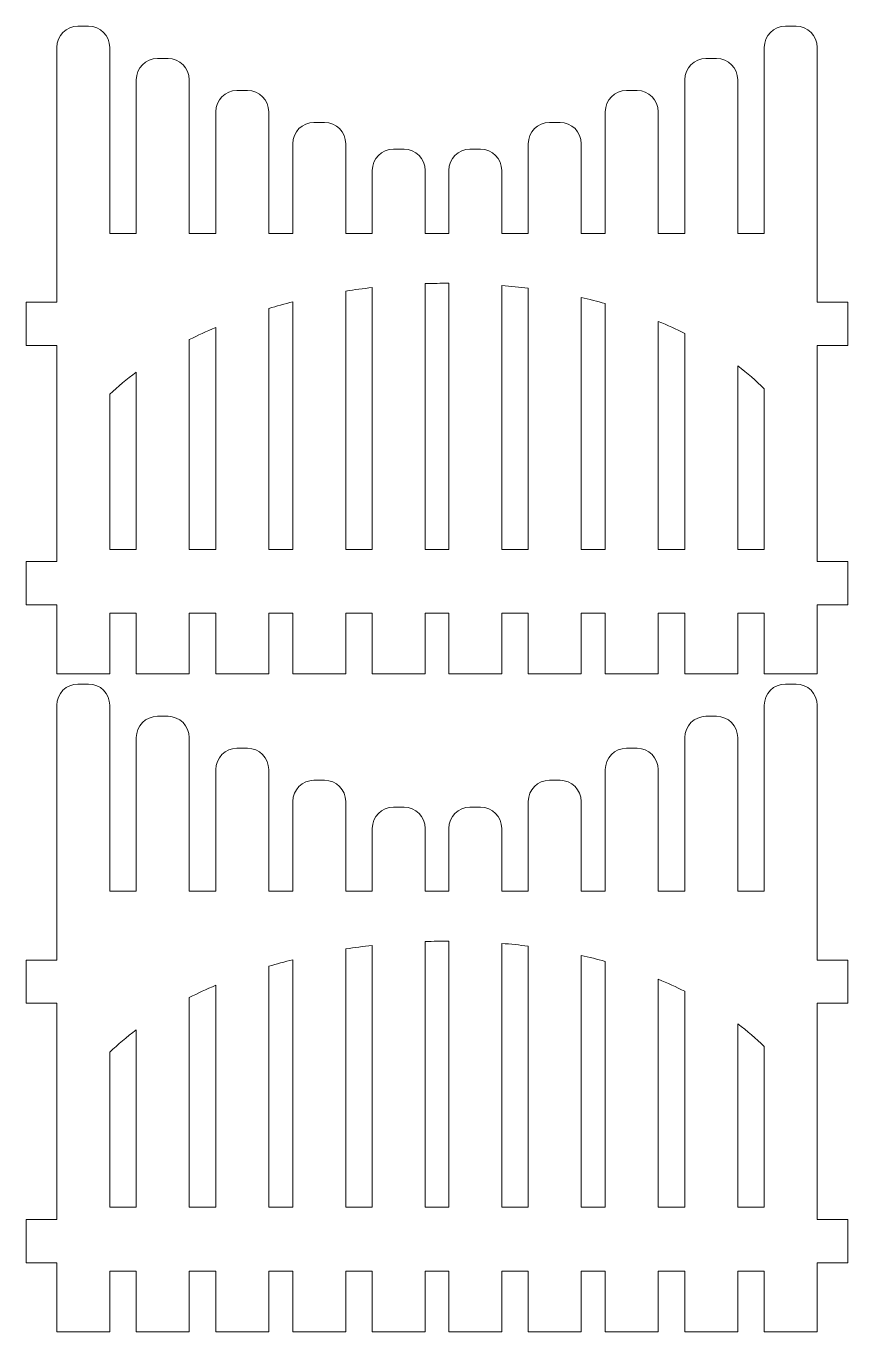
# Model space of a CAD drawing. Header units: millimetres. Extents: x -2221 to -1111, y -254 to 266.
# Drawn here: x -1274.9 to -1194.5, y 138.1 to 265.8 of the extents above; entities that cross this region are included whole.
import ezdxf

# ---------------------------------------------------------------- set-up
doc = ezdxf.new("R2010")
doc.units = ezdxf.units.MM
doc.header["$MEASUREMENT"] = 0
doc.layers.add('layer 1', color=7, linetype='Continuous')

msp = doc.modelspace()

# ---------------------------------------------------------------- linework, layer by layer
at = {"layer": 'layer 1', "color": 250, "lineweight": 9}
for points, knots in [([(-1271.9395, 263.7031), (-1271.9395, 264.8504), (-1271.0062, 265.7891), (-1269.8654, 265.7891), (-1269.8654, 265.7891), (-1269.8654, 265.7891), (-1268.8283, 265.7891), (-1268.8283, 265.7891), (-1268.8283, 265.7891), (-1267.6875, 265.7891), (-1266.754, 264.8504), (-1266.754, 263.7031), (-1266.754, 263.7031), (-1266.754, 263.7031), (-1266.754, 245.5197), (-1266.754, 245.5197), (-1266.754, 245.5197), (-1266.754, 245.5197), (-1264.1613, 245.5197), (-1264.1613, 245.5197), (-1264.1613, 245.5197), (-1264.1613, 245.5197), (-1264.1613, 260.5416), (-1264.1613, 260.5416), (-1264.1613, 260.5416), (-1264.1613, 261.6889), (-1263.228, 262.6276), (-1262.0873, 262.6276), (-1262.0873, 262.6276), (-1262.0873, 262.6276), (-1261.0501, 262.6276), (-1261.0501, 262.6276), (-1261.0501, 262.6276), (-1259.9094, 262.6276), (-1258.9759, 261.6889), (-1258.9759, 260.5416), (-1258.9759, 260.5416), (-1258.9759, 260.5416), (-1258.9759, 245.5197), (-1258.9759, 245.5197), (-1258.9759, 245.5197), (-1258.9759, 245.5197), (-1256.3831, 245.5197), (-1256.3831, 245.5197), (-1256.3831, 245.5197), (-1256.3831, 245.5197), (-1256.3831, 257.4141), (-1256.3831, 257.4141), (-1256.3831, 257.4141), (-1256.3831, 258.5614), (-1255.4497, 259.5001), (-1254.3091, 259.5001), (-1254.3091, 259.5001), (-1254.3091, 259.5001), (-1253.2718, 259.5001), (-1253.2718, 259.5001), (-1253.2718, 259.5001), (-1252.1311, 259.5001), (-1251.1978, 258.5614), (-1251.1978, 257.4141), (-1251.1978, 257.4141), (-1251.1978, 257.4141), (-1251.1978, 245.5197), (-1251.1978, 245.5197), (-1251.1978, 245.5197), (-1251.1978, 245.5197), (-1248.8439, 245.5197), (-1248.8439, 245.5197), (-1248.8439, 245.5197), (-1248.8439, 245.5197), (-1248.8439, 254.2868), (-1248.8439, 254.2868), (-1248.8439, 254.2868), (-1248.8439, 255.4341), (-1247.9106, 256.3727), (-1246.7697, 256.3727), (-1246.7697, 256.3727), (-1246.7697, 256.3727), (-1245.7328, 256.3727), (-1245.7328, 256.3727), (-1245.7328, 256.3727), (-1244.5919, 256.3727), (-1243.6585, 255.4341), (-1243.6585, 254.2868), (-1243.6585, 254.2868), (-1243.6585, 254.2868), (-1243.6585, 245.5197), (-1243.6585, 245.5197), (-1243.6585, 245.5197), (-1243.6585, 245.5197), (-1241.0658, 245.5197), (-1241.0658, 245.5197), (-1241.0658, 245.5197), (-1241.0658, 245.5197), (-1241.0658, 251.6653), (-1241.0658, 251.6653), (-1241.0658, 251.6653), (-1241.0658, 252.8125), (-1240.1324, 253.7513), (-1238.9917, 253.7513), (-1238.9917, 253.7513), (-1238.9917, 253.7513), (-1237.9545, 253.7513), (-1237.9545, 253.7513), (-1237.9545, 253.7513), (-1236.8137, 253.7513), (-1235.8802, 252.8125), (-1235.8802, 251.6653), (-1235.8802, 251.6653), (-1235.8802, 251.6653), (-1235.8802, 245.5197), (-1235.8802, 245.5197), (-1235.8802, 245.5197), (-1235.8802, 245.5197), (-1233.5778, 245.5197), (-1233.5778, 245.5197), (-1233.5778, 245.5197), (-1233.5778, 245.5197), (-1233.5778, 251.6653), (-1233.5778, 251.6653), (-1233.5778, 251.6653), (-1233.5778, 252.8125), (-1232.6443, 253.7513), (-1231.5035, 253.7513), (-1231.5035, 253.7513), (-1231.5035, 253.7513), (-1230.4664, 253.7513), (-1230.4664, 253.7513), (-1230.4664, 253.7513), (-1229.3257, 253.7513), (-1228.3922, 252.8125), (-1228.3922, 251.6653), (-1228.3922, 251.6653), (-1228.3922, 251.6653), (-1228.3922, 245.5197), (-1228.3922, 245.5197), (-1228.3922, 245.5197), (-1228.3922, 245.5197), (-1225.7995, 245.5197), (-1225.7995, 245.5197), (-1225.7995, 245.5197), (-1225.7995, 245.5197), (-1225.7995, 254.2868), (-1225.7995, 254.2868), (-1225.7995, 254.2868), (-1225.7995, 255.4341), (-1224.8662, 256.3727), (-1223.7252, 256.3727), (-1223.7252, 256.3727), (-1223.7252, 256.3727), (-1222.6883, 256.3727), (-1222.6883, 256.3727), (-1222.6883, 256.3727), (-1221.5475, 256.3727), (-1220.6141, 255.4341), (-1220.6141, 254.2868), (-1220.6141, 254.2868), (-1220.6141, 254.2868), (-1220.6141, 245.5197), (-1220.6141, 245.5197), (-1220.6141, 245.5197), (-1220.6141, 245.5197), (-1218.2604, 245.5197), (-1218.2604, 245.5197), (-1218.2604, 245.5197), (-1218.2604, 245.5197), (-1218.2604, 257.4141), (-1218.2604, 257.4141), (-1218.2604, 257.4141), (-1218.2604, 258.5614), (-1217.3269, 259.5001), (-1216.1862, 259.5001), (-1216.1862, 259.5001), (-1216.1862, 259.5001), (-1215.149, 259.5001), (-1215.149, 259.5001), (-1215.149, 259.5001), (-1214.0083, 259.5001), (-1213.075, 258.5614), (-1213.075, 257.4141), (-1213.075, 257.4141), (-1213.075, 257.4141), (-1213.075, 245.5197), (-1213.075, 245.5197), (-1213.075, 245.5197), (-1213.075, 245.5197), (-1210.4821, 245.5197), (-1210.4821, 245.5197), (-1210.4821, 245.5197), (-1210.4821, 245.5197), (-1210.4821, 260.5416), (-1210.4821, 260.5416), (-1210.4821, 260.5416), (-1210.4821, 261.6889), (-1209.5486, 262.6276), (-1208.4079, 262.6276), (-1208.4079, 262.6276), (-1208.4079, 262.6276), (-1207.3709, 262.6276), (-1207.3709, 262.6276), (-1207.3709, 262.6276), (-1206.2301, 262.6276), (-1205.2967, 261.6889), (-1205.2967, 260.5416), (-1205.2967, 260.5416), (-1205.2967, 260.5416), (-1205.2967, 245.5197), (-1205.2967, 245.5197), (-1205.2967, 245.5197), (-1205.2967, 245.5197), (-1202.704, 245.5197), (-1202.704, 245.5197), (-1202.704, 245.5197), (-1202.704, 245.5197), (-1202.704, 263.7031), (-1202.704, 263.7031), (-1202.704, 263.7031), (-1202.704, 264.8504), (-1201.7707, 265.7891), (-1200.6297, 265.7891), (-1200.6297, 265.7891), (-1200.6297, 265.7891), (-1199.5926, 265.7891), (-1199.5926, 265.7891), (-1199.5926, 265.7891), (-1198.4519, 265.7891), (-1197.5185, 264.8503), (-1197.5185, 263.7031), (-1197.5185, 263.7031), (-1197.5185, 263.7031), (-1197.5185, 238.786), (-1197.5185, 238.786), (-1197.5185, 238.786), (-1197.5185, 238.786), (-1194.5185, 238.786), (-1194.5185, 238.786), (-1194.5185, 238.786), (-1194.5185, 238.786), (-1194.5185, 234.5575), (-1194.5185, 234.5575), (-1194.5185, 234.5575), (-1194.5185, 234.5575), (-1197.5185, 234.5575), (-1197.5185, 234.5575), (-1197.5185, 234.5575), (-1197.5185, 234.5575), (-1197.5185, 213.4152), (-1197.5185, 213.4152), (-1197.5185, 213.4152), (-1197.5185, 213.4152), (-1194.5185, 213.4152), (-1194.5185, 213.4152), (-1194.5185, 213.4152), (-1194.5185, 213.4152), (-1194.5185, 209.1867), (-1194.5185, 209.1867), (-1194.5185, 209.1867), (-1194.5185, 209.1867), (-1197.5185, 209.1867), (-1197.5185, 209.1867), (-1197.5185, 209.1867), (-1197.5185, 209.1867), (-1197.5185, 202.4212), (-1197.5185, 202.4212), (-1197.5185, 202.4212), (-1197.5185, 202.4212), (-1202.704, 202.4212), (-1202.704, 202.4212), (-1202.704, 202.4212), (-1202.704, 202.4212), (-1202.704, 208.358), (-1202.704, 208.358), (-1202.704, 208.358), (-1202.704, 208.358), (-1205.2967, 208.358), (-1205.2967, 208.358), (-1205.2967, 208.358), (-1205.2967, 208.358), (-1205.2967, 202.4212), (-1205.2967, 202.4212), (-1205.2967, 202.4212), (-1205.2967, 202.4212), (-1210.4821, 202.4212), (-1210.4821, 202.4212), (-1210.4821, 202.4212), (-1210.4821, 202.4212), (-1210.4821, 208.358), (-1210.4821, 208.358), (-1210.4821, 208.358), (-1210.4821, 208.358), (-1213.075, 208.358), (-1213.075, 208.358), (-1213.075, 208.358), (-1213.075, 208.358), (-1213.075, 202.4212), (-1213.075, 202.4212), (-1213.075, 202.4212), (-1213.075, 202.4212), (-1218.2604, 202.4212), (-1218.2604, 202.4212), (-1218.2604, 202.4212), (-1218.2604, 202.4212), (-1218.2604, 208.358), (-1218.2604, 208.358), (-1218.2604, 208.358), (-1218.2604, 208.358), (-1220.6141, 208.358), (-1220.6141, 208.358), (-1220.6141, 208.358), (-1220.6141, 208.358), (-1220.6141, 202.4212), (-1220.6141, 202.4212), (-1220.6141, 202.4212), (-1220.6141, 202.4212), (-1225.7995, 202.4212), (-1225.7995, 202.4212), (-1225.7995, 202.4212), (-1225.7995, 202.4212), (-1225.7995, 208.358), (-1225.7995, 208.358), (-1225.7995, 208.358), (-1225.7995, 208.358), (-1228.3922, 208.358), (-1228.3922, 208.358), (-1228.3922, 208.358), (-1228.3922, 208.358), (-1228.3922, 202.4212), (-1228.3922, 202.4212), (-1228.3922, 202.4212), (-1228.3922, 202.4212), (-1233.5778, 202.4212), (-1233.5778, 202.4212), (-1233.5778, 202.4212), (-1233.5778, 202.4212), (-1233.5778, 208.358), (-1233.5778, 208.358), (-1233.5778, 208.358), (-1233.5778, 208.358), (-1235.8802, 208.358), (-1235.8802, 208.358), (-1235.8802, 208.358), (-1235.8802, 208.358), (-1235.8802, 202.4212), (-1235.8802, 202.4212), (-1235.8802, 202.4212), (-1235.8802, 202.4212), (-1241.0658, 202.4212), (-1241.0658, 202.4212), (-1241.0658, 202.4212), (-1241.0658, 202.4212), (-1241.0658, 208.358), (-1241.0658, 208.358), (-1241.0658, 208.358), (-1241.0658, 208.358), (-1243.6585, 208.358), (-1243.6585, 208.358), (-1243.6585, 208.358), (-1243.6585, 208.358), (-1243.6585, 202.4212), (-1243.6585, 202.4212), (-1243.6585, 202.4212), (-1243.6585, 202.4212), (-1248.8439, 202.4212), (-1248.8439, 202.4212), (-1248.8439, 202.4212), (-1248.8439, 202.4212), (-1248.8439, 208.358), (-1248.8439, 208.358), (-1248.8439, 208.358), (-1248.8439, 208.358), (-1251.1978, 208.358), (-1251.1978, 208.358), (-1251.1978, 208.358), (-1251.1978, 208.358), (-1251.1978, 202.4212), (-1251.1978, 202.4212), (-1251.1978, 202.4212), (-1251.1978, 202.4212), (-1256.3831, 202.4212), (-1256.3831, 202.4212), (-1256.3831, 202.4212), (-1256.3831, 202.4212), (-1256.3831, 208.358), (-1256.3831, 208.358), (-1256.3831, 208.358), (-1256.3831, 208.358), (-1258.9759, 208.358), (-1258.9759, 208.358), (-1258.9759, 208.358), (-1258.9759, 208.358), (-1258.9759, 202.4212), (-1258.9759, 202.4212), (-1258.9759, 202.4212), (-1258.9759, 202.4212), (-1264.1613, 202.4212), (-1264.1613, 202.4212), (-1264.1613, 202.4212), (-1264.1613, 202.4212), (-1264.1613, 208.358), (-1264.1613, 208.358), (-1264.1613, 208.358), (-1264.1613, 208.358), (-1266.754, 208.358), (-1266.754, 208.358), (-1266.754, 208.358), (-1266.754, 208.358), (-1266.754, 202.4212), (-1266.754, 202.4212), (-1266.754, 202.4212), (-1266.754, 202.4212), (-1271.9395, 202.4212), (-1271.9395, 202.4212), (-1271.9395, 202.4212), (-1271.9395, 202.4212), (-1271.9395, 209.1867), (-1271.9395, 209.1867), (-1271.9395, 209.1867), (-1271.9395, 209.1867), (-1274.9395, 209.1867), (-1274.9395, 209.1867), (-1274.9395, 209.1867), (-1274.9395, 209.1867), (-1274.9395, 213.4152), (-1274.9395, 213.4152), (-1274.9395, 213.4152), (-1274.9395, 213.4152), (-1271.9395, 213.4152), (-1271.9395, 213.4152), (-1271.9395, 213.4152), (-1271.9395, 213.4152), (-1271.9395, 234.5575), (-1271.9395, 234.5575), (-1271.9395, 234.5575), (-1271.9395, 234.5575), (-1274.9395, 234.5575), (-1274.9395, 234.5575), (-1274.9395, 234.5575), (-1274.9395, 234.5575), (-1274.9395, 238.786), (-1274.9395, 238.786), (-1274.9395, 238.786), (-1274.9395, 238.786), (-1271.9395, 238.786), (-1271.9395, 238.786), (-1271.9395, 238.786), (-1271.9395, 238.786), (-1271.9395, 263.7031), (-1271.9395, 263.7031)], [0, 0, 0, 0, 0.00884956, 0.00884956, 0.00884956, 0.00884956, 0.01769912, 0.01769912, 0.01769912, 0.01769912, 0.02654867, 0.02654867, 0.02654867, 0.02654867, 0.03539823, 0.03539823, 0.03539823, 0.03539823, 0.04424779, 0.04424779, 0.04424779, 0.04424779, 0.05309735, 0.05309735, 0.05309735, 0.05309735, 0.0619469, 0.0619469, 0.0619469, 0.0619469, 0.07079646, 0.07079646, 0.07079646, 0.07079646, 0.07964602, 0.07964602, 0.07964602, 0.07964602, 0.08849558, 0.08849558, 0.08849558, 0.08849558, 0.09734513, 0.09734513, 0.09734513, 0.09734513, 0.10619469, 0.10619469, 0.10619469, 0.10619469, 0.11504425, 0.11504425, 0.11504425, 0.11504425, 0.12389381, 0.12389381, 0.12389381, 0.12389381, 0.13274336, 0.13274336, 0.13274336, 0.13274336, 0.14159292, 0.14159292, 0.14159292, 0.14159292, 0.15044248, 0.15044248, 0.15044248, 0.15044248, 0.15929204, 0.15929204, 0.15929204, 0.15929204, 0.16814159, 0.16814159, 0.16814159, 0.16814159, 0.17699115, 0.17699115, 0.17699115, 0.17699115, 0.18584071, 0.18584071, 0.18584071, 0.18584071, 0.19469027, 0.19469027, 0.19469027, 0.19469027, 0.20353982, 0.20353982, 0.20353982, 0.20353982, 0.21238938, 0.21238938, 0.21238938, 0.21238938, 0.22123894, 0.22123894, 0.22123894, 0.22123894, 0.2300885, 0.2300885, 0.2300885, 0.2300885, 0.23893805, 0.23893805, 0.23893805, 0.23893805, 0.24778761, 0.24778761, 0.24778761, 0.24778761, 0.25663717, 0.25663717, 0.25663717, 0.25663717, 0.26548673, 0.26548673, 0.26548673, 0.26548673, 0.27433628, 0.27433628, 0.27433628, 0.27433628, 0.28318584, 0.28318584, 0.28318584, 0.28318584, 0.2920354, 0.2920354, 0.2920354, 0.2920354, 0.30088496, 0.30088496, 0.30088496, 0.30088496, 0.30973451, 0.30973451, 0.30973451, 0.30973451, 0.31858407, 0.31858407, 0.31858407, 0.31858407, 0.32743363, 0.32743363, 0.32743363, 0.32743363, 0.33628319, 0.33628319, 0.33628319, 0.33628319, 0.34513274, 0.34513274, 0.34513274, 0.34513274, 0.3539823, 0.3539823, 0.3539823, 0.3539823, 0.36283186, 0.36283186, 0.36283186, 0.36283186, 0.37168142, 0.37168142, 0.37168142, 0.37168142, 0.38053097, 0.38053097, 0.38053097, 0.38053097, 0.38938053, 0.38938053, 0.38938053, 0.38938053, 0.39823009, 0.39823009, 0.39823009, 0.39823009, 0.40707965, 0.40707965, 0.40707965, 0.40707965, 0.4159292, 0.4159292, 0.4159292, 0.4159292, 0.42477876, 0.42477876, 0.42477876, 0.42477876, 0.43362832, 0.43362832, 0.43362832, 0.43362832, 0.44247788, 0.44247788, 0.44247788, 0.44247788, 0.45132743, 0.45132743, 0.45132743, 0.45132743, 0.46017699, 0.46017699, 0.46017699, 0.46017699, 0.46902655, 0.46902655, 0.46902655, 0.46902655, 0.47787611, 0.47787611, 0.47787611, 0.47787611, 0.48672566, 0.48672566, 0.48672566, 0.48672566, 0.49557522, 0.49557522, 0.49557522, 0.49557522, 0.50442478, 0.50442478, 0.50442478, 0.50442478, 0.51327434, 0.51327434, 0.51327434, 0.51327434, 0.52212389, 0.52212389, 0.52212389, 0.52212389, 0.53097345, 0.53097345, 0.53097345, 0.53097345, 0.53982301, 0.53982301, 0.53982301, 0.53982301, 0.54867257, 0.54867257, 0.54867257, 0.54867257, 0.55752212, 0.55752212, 0.55752212, 0.55752212, 0.56637168, 0.56637168, 0.56637168, 0.56637168, 0.57522124, 0.57522124, 0.57522124, 0.57522124, 0.5840708, 0.5840708, 0.5840708, 0.5840708, 0.59292035, 0.59292035, 0.59292035, 0.59292035, 0.60176991, 0.60176991, 0.60176991, 0.60176991, 0.61061947, 0.61061947, 0.61061947, 0.61061947, 0.61946903, 0.61946903, 0.61946903, 0.61946903, 0.62831858, 0.62831858, 0.62831858, 0.62831858, 0.63716814, 0.63716814, 0.63716814, 0.63716814, 0.6460177, 0.6460177, 0.6460177, 0.6460177, 0.65486726, 0.65486726, 0.65486726, 0.65486726, 0.66371681, 0.66371681, 0.66371681, 0.66371681, 0.67256637, 0.67256637, 0.67256637, 0.67256637, 0.68141593, 0.68141593, 0.68141593, 0.68141593, 0.69026549, 0.69026549, 0.69026549, 0.69026549, 0.69911504, 0.69911504, 0.69911504, 0.69911504, 0.7079646, 0.7079646, 0.7079646, 0.7079646, 0.71681416, 0.71681416, 0.71681416, 0.71681416, 0.72566372, 0.72566372, 0.72566372, 0.72566372, 0.73451327, 0.73451327, 0.73451327, 0.73451327, 0.74336283, 0.74336283, 0.74336283, 0.74336283, 0.75221239, 0.75221239, 0.75221239, 0.75221239, 0.76106195, 0.76106195, 0.76106195, 0.76106195, 0.7699115, 0.7699115, 0.7699115, 0.7699115, 0.77876106, 0.77876106, 0.77876106, 0.77876106, 0.78761062, 0.78761062, 0.78761062, 0.78761062, 0.79646018, 0.79646018, 0.79646018, 0.79646018, 0.80530973, 0.80530973, 0.80530973, 0.80530973, 0.81415929, 0.81415929, 0.81415929, 0.81415929, 0.82300885, 0.82300885, 0.82300885, 0.82300885, 0.83185841, 0.83185841, 0.83185841, 0.83185841, 0.84070796, 0.84070796, 0.84070796, 0.84070796, 0.84955752, 0.84955752, 0.84955752, 0.84955752, 0.85840708, 0.85840708, 0.85840708, 0.85840708, 0.86725664, 0.86725664, 0.86725664, 0.86725664, 0.87610619, 0.87610619, 0.87610619, 0.87610619, 0.88495575, 0.88495575, 0.88495575, 0.88495575, 0.89380531, 0.89380531, 0.89380531, 0.89380531, 0.90265487, 0.90265487, 0.90265487, 0.90265487, 0.91150442, 0.91150442, 0.91150442, 0.91150442, 0.92035398, 0.92035398, 0.92035398, 0.92035398, 0.92920354, 0.92920354, 0.92920354, 0.92920354, 0.9380531, 0.9380531, 0.9380531, 0.9380531, 0.94690265, 0.94690265, 0.94690265, 0.94690265, 0.95575221, 0.95575221, 0.95575221, 0.95575221, 0.96460177, 0.96460177, 0.96460177, 0.96460177, 0.97345133, 0.97345133, 0.97345133, 0.97345133, 0.98230088, 0.98230088, 0.98230088, 0.98230088, 1, 1, 1, 1]), ([(-1241.0658, 214.6137), (-1241.0658, 214.6137), (-1243.6585, 214.6137), (-1243.6585, 214.6137), (-1243.6585, 214.6137), (-1243.6585, 214.6137), (-1243.6585, 239.8714), (-1243.6585, 239.8714), (-1243.6585, 239.8714), (-1242.8001, 240.0062), (-1241.9347, 240.1202), (-1241.0658, 240.2191), (-1241.0658, 240.2191), (-1241.0658, 240.2191), (-1241.0658, 214.6137), (-1241.0658, 214.6137)], [0, 0, 0, 0, 0.2, 0.2, 0.2, 0.2, 0.4, 0.4, 0.4, 0.4, 0.6, 0.6, 0.6, 0.6, 1, 1, 1, 1]), ([(-1233.5778, 214.6137), (-1233.5778, 214.6137), (-1235.8802, 214.6137), (-1235.8802, 214.6137), (-1235.8802, 214.6137), (-1235.8802, 214.6137), (-1235.8802, 240.6022), (-1235.8802, 240.6022), (-1235.8802, 240.6022), (-1235.1127, 240.6282), (-1234.3452, 240.6408), (-1233.5778, 240.6398), (-1233.5778, 240.6398), (-1233.5778, 240.6398), (-1233.5778, 214.6137), (-1233.5778, 214.6137)], [0, 0, 0, 0, 0.2, 0.2, 0.2, 0.2, 0.4, 0.4, 0.4, 0.4, 0.6, 0.6, 0.6, 0.6, 1, 1, 1, 1]), ([(-1225.7995, 214.6137), (-1225.7995, 214.6137), (-1228.3922, 214.6137), (-1228.3922, 214.6137), (-1228.3922, 214.6137), (-1228.3922, 214.6137), (-1228.3922, 240.4182), (-1228.3922, 240.4182), (-1228.3922, 240.4182), (-1227.5234, 240.3459), (-1226.6574, 240.2601), (-1225.7995, 240.1508), (-1225.7995, 240.1508), (-1225.7995, 240.1508), (-1225.7995, 214.6137), (-1225.7995, 214.6137)], [0, 0, 0, 0, 0.2, 0.2, 0.2, 0.2, 0.4, 0.4, 0.4, 0.4, 0.6, 0.6, 0.6, 0.6, 1, 1, 1, 1]), ([(-1218.2604, 214.6137), (-1218.2604, 214.6137), (-1220.6141, 214.6137), (-1220.6141, 214.6137), (-1220.6141, 214.6137), (-1220.6141, 214.6137), (-1220.6141, 239.2481), (-1220.6141, 239.2481), (-1220.6141, 239.2481), (-1219.8187, 239.0693), (-1219.0356, 238.8688), (-1218.2604, 238.6565), (-1218.2604, 238.6565), (-1218.2604, 238.6565), (-1218.2604, 214.6137), (-1218.2604, 214.6137)], [0, 0, 0, 0, 0.2, 0.2, 0.2, 0.2, 0.4, 0.4, 0.4, 0.4, 0.6, 0.6, 0.6, 0.6, 1, 1, 1, 1]), ([(-1248.8439, 214.6137), (-1248.8439, 214.6137), (-1251.1978, 214.6137), (-1251.1978, 214.6137), (-1251.1978, 214.6137), (-1251.1978, 214.6137), (-1251.1978, 238.1767), (-1251.1978, 238.1767), (-1251.1978, 238.1767), (-1250.4227, 238.4072), (-1249.6384, 238.6233), (-1248.8439, 238.822), (-1248.8439, 238.822), (-1248.8439, 238.822), (-1248.8439, 214.6137), (-1248.8439, 214.6137)], [0, 0, 0, 0, 0.2, 0.2, 0.2, 0.2, 0.4, 0.4, 0.4, 0.4, 0.6, 0.6, 0.6, 0.6, 1, 1, 1, 1]), ([(-1256.3831, 214.6137), (-1256.3831, 214.6137), (-1258.9759, 214.6137), (-1258.9759, 214.6137), (-1258.9759, 214.6137), (-1258.9759, 214.6137), (-1258.9759, 235.1215), (-1258.9759, 235.1215), (-1258.9759, 235.1215), (-1258.1362, 235.5456), (-1257.2699, 235.9441), (-1256.3831, 236.32), (-1256.3831, 236.32), (-1256.3831, 236.32), (-1256.3831, 214.6137), (-1256.3831, 214.6137)], [0, 0, 0, 0, 0.2, 0.2, 0.2, 0.2, 0.4, 0.4, 0.4, 0.4, 0.6, 0.6, 0.6, 0.6, 1, 1, 1, 1]), ([(-1210.4821, 214.6137), (-1210.4821, 214.6137), (-1213.075, 214.6137), (-1213.075, 214.6137), (-1213.075, 214.6137), (-1213.075, 214.6137), (-1213.075, 236.9053), (-1213.075, 236.9053), (-1213.075, 236.9053), (-1212.1868, 236.5425), (-1211.3217, 236.1526), (-1210.4821, 235.7358), (-1210.4821, 235.7358), (-1210.4821, 235.7358), (-1210.4821, 214.6137), (-1210.4821, 214.6137)], [0, 0, 0, 0, 0.2, 0.2, 0.2, 0.2, 0.4, 0.4, 0.4, 0.4, 0.6, 0.6, 0.6, 0.6, 1, 1, 1, 1]), ([(-1202.704, 214.6137), (-1202.704, 214.6137), (-1205.2967, 214.6137), (-1205.2967, 214.6137), (-1205.2967, 214.6137), (-1205.2967, 214.6137), (-1205.2967, 232.5564), (-1205.2967, 232.5564), (-1205.2967, 232.5564), (-1204.3745, 231.8579), (-1203.5094, 231.1119), (-1202.704, 230.321), (-1202.704, 230.321), (-1202.704, 230.321), (-1202.704, 214.6137), (-1202.704, 214.6137)], [0, 0, 0, 0, 0.2, 0.2, 0.2, 0.2, 0.4, 0.4, 0.4, 0.4, 0.6, 0.6, 0.6, 0.6, 1, 1, 1, 1]), ([(-1264.1613, 214.6137), (-1264.1613, 214.6137), (-1266.754, 214.6137), (-1266.754, 214.6137), (-1266.754, 214.6137), (-1266.754, 214.6137), (-1266.754, 229.7753), (-1266.754, 229.7753), (-1266.754, 229.7753), (-1265.9457, 230.5382), (-1265.0825, 231.2658), (-1264.1613, 231.9502), (-1264.1613, 231.9502), (-1264.1613, 231.9502), (-1264.1613, 214.6137), (-1264.1613, 214.6137)], [0, 0, 0, 0, 0.2, 0.2, 0.2, 0.2, 0.4, 0.4, 0.4, 0.4, 0.6, 0.6, 0.6, 0.6, 1, 1, 1, 1]), ([(-1271.9395, 199.3564), (-1271.9395, 200.5037), (-1271.0062, 201.4424), (-1269.8654, 201.4424), (-1269.8654, 201.4424), (-1269.8654, 201.4424), (-1268.8283, 201.4424), (-1268.8283, 201.4424), (-1268.8283, 201.4424), (-1267.6875, 201.4424), (-1266.754, 200.5037), (-1266.754, 199.3564), (-1266.754, 199.3564), (-1266.754, 199.3564), (-1266.754, 181.173), (-1266.754, 181.173), (-1266.754, 181.173), (-1266.754, 181.173), (-1264.1613, 181.173), (-1264.1613, 181.173), (-1264.1613, 181.173), (-1264.1613, 181.173), (-1264.1613, 196.1949), (-1264.1613, 196.1949), (-1264.1613, 196.1949), (-1264.1613, 197.3422), (-1263.228, 198.2809), (-1262.0873, 198.2809), (-1262.0873, 198.2809), (-1262.0873, 198.2809), (-1261.0501, 198.2809), (-1261.0501, 198.2809), (-1261.0501, 198.2809), (-1259.9094, 198.2809), (-1258.9759, 197.3422), (-1258.9759, 196.1949), (-1258.9759, 196.1949), (-1258.9759, 196.1949), (-1258.9759, 181.173), (-1258.9759, 181.173), (-1258.9759, 181.173), (-1258.9759, 181.173), (-1256.3831, 181.173), (-1256.3831, 181.173), (-1256.3831, 181.173), (-1256.3831, 181.173), (-1256.3831, 193.0674), (-1256.3831, 193.0674), (-1256.3831, 193.0674), (-1256.3831, 194.2147), (-1255.4497, 195.1534), (-1254.3091, 195.1534), (-1254.3091, 195.1534), (-1254.3091, 195.1534), (-1253.2718, 195.1534), (-1253.2718, 195.1534), (-1253.2718, 195.1534), (-1252.1311, 195.1534), (-1251.1978, 194.2147), (-1251.1978, 193.0674), (-1251.1978, 193.0674), (-1251.1978, 193.0674), (-1251.1978, 181.173), (-1251.1978, 181.173), (-1251.1978, 181.173), (-1251.1978, 181.173), (-1248.8439, 181.173), (-1248.8439, 181.173), (-1248.8439, 181.173), (-1248.8439, 181.173), (-1248.8439, 189.9401), (-1248.8439, 189.9401), (-1248.8439, 189.9401), (-1248.8439, 191.0874), (-1247.9106, 192.026), (-1246.7697, 192.026), (-1246.7697, 192.026), (-1246.7697, 192.026), (-1245.7328, 192.026), (-1245.7328, 192.026), (-1245.7328, 192.026), (-1244.5919, 192.026), (-1243.6585, 191.0874), (-1243.6585, 189.9401), (-1243.6585, 189.9401), (-1243.6585, 189.9401), (-1243.6585, 181.173), (-1243.6585, 181.173), (-1243.6585, 181.173), (-1243.6585, 181.173), (-1241.0658, 181.173), (-1241.0658, 181.173), (-1241.0658, 181.173), (-1241.0658, 181.173), (-1241.0658, 187.3186), (-1241.0658, 187.3186), (-1241.0658, 187.3186), (-1241.0658, 188.4658), (-1240.1324, 189.4046), (-1238.9917, 189.4046), (-1238.9917, 189.4046), (-1238.9917, 189.4046), (-1237.9545, 189.4046), (-1237.9545, 189.4046), (-1237.9545, 189.4046), (-1236.8137, 189.4046), (-1235.8802, 188.4658), (-1235.8802, 187.3186), (-1235.8802, 187.3186), (-1235.8802, 187.3186), (-1235.8802, 181.173), (-1235.8802, 181.173), (-1235.8802, 181.173), (-1235.8802, 181.173), (-1233.5778, 181.173), (-1233.5778, 181.173), (-1233.5778, 181.173), (-1233.5778, 181.173), (-1233.5778, 187.3186), (-1233.5778, 187.3186), (-1233.5778, 187.3186), (-1233.5778, 188.4658), (-1232.6443, 189.4046), (-1231.5035, 189.4046), (-1231.5035, 189.4046), (-1231.5035, 189.4046), (-1230.4664, 189.4046), (-1230.4664, 189.4046), (-1230.4664, 189.4046), (-1229.3257, 189.4046), (-1228.3922, 188.4658), (-1228.3922, 187.3186), (-1228.3922, 187.3186), (-1228.3922, 187.3186), (-1228.3922, 181.173), (-1228.3922, 181.173), (-1228.3922, 181.173), (-1228.3922, 181.173), (-1225.7995, 181.173), (-1225.7995, 181.173), (-1225.7995, 181.173), (-1225.7995, 181.173), (-1225.7995, 189.9401), (-1225.7995, 189.9401), (-1225.7995, 189.9401), (-1225.7995, 191.0874), (-1224.8662, 192.026), (-1223.7252, 192.026), (-1223.7252, 192.026), (-1223.7252, 192.026), (-1222.6883, 192.026), (-1222.6883, 192.026), (-1222.6883, 192.026), (-1221.5475, 192.026), (-1220.6141, 191.0874), (-1220.6141, 189.9401), (-1220.6141, 189.9401), (-1220.6141, 189.9401), (-1220.6141, 181.173), (-1220.6141, 181.173), (-1220.6141, 181.173), (-1220.6141, 181.173), (-1218.2604, 181.173), (-1218.2604, 181.173), (-1218.2604, 181.173), (-1218.2604, 181.173), (-1218.2604, 193.0674), (-1218.2604, 193.0674), (-1218.2604, 193.0674), (-1218.2604, 194.2147), (-1217.3269, 195.1534), (-1216.1862, 195.1534), (-1216.1862, 195.1534), (-1216.1862, 195.1534), (-1215.149, 195.1534), (-1215.149, 195.1534), (-1215.149, 195.1534), (-1214.0083, 195.1534), (-1213.075, 194.2147), (-1213.075, 193.0674), (-1213.075, 193.0674), (-1213.075, 193.0674), (-1213.075, 181.173), (-1213.075, 181.173), (-1213.075, 181.173), (-1213.075, 181.173), (-1210.4821, 181.173), (-1210.4821, 181.173), (-1210.4821, 181.173), (-1210.4821, 181.173), (-1210.4821, 196.1949), (-1210.4821, 196.1949), (-1210.4821, 196.1949), (-1210.4821, 197.3422), (-1209.5486, 198.2809), (-1208.4079, 198.2809), (-1208.4079, 198.2809), (-1208.4079, 198.2809), (-1207.3709, 198.2809), (-1207.3709, 198.2809), (-1207.3709, 198.2809), (-1206.2301, 198.2809), (-1205.2967, 197.3422), (-1205.2967, 196.1949), (-1205.2967, 196.1949), (-1205.2967, 196.1949), (-1205.2967, 181.173), (-1205.2967, 181.173), (-1205.2967, 181.173), (-1205.2967, 181.173), (-1202.704, 181.173), (-1202.704, 181.173), (-1202.704, 181.173), (-1202.704, 181.173), (-1202.704, 199.3564), (-1202.704, 199.3564), (-1202.704, 199.3564), (-1202.704, 200.5037), (-1201.7707, 201.4424), (-1200.6297, 201.4424), (-1200.6297, 201.4424), (-1200.6297, 201.4424), (-1199.5926, 201.4424), (-1199.5926, 201.4424), (-1199.5926, 201.4424), (-1198.4519, 201.4424), (-1197.5185, 200.5036), (-1197.5185, 199.3564), (-1197.5185, 199.3564), (-1197.5185, 199.3564), (-1197.5185, 174.4393), (-1197.5185, 174.4393), (-1197.5185, 174.4393), (-1197.5185, 174.4393), (-1194.5185, 174.4393), (-1194.5185, 174.4393), (-1194.5185, 174.4393), (-1194.5185, 174.4393), (-1194.5185, 170.2108), (-1194.5185, 170.2108), (-1194.5185, 170.2108), (-1194.5185, 170.2108), (-1197.5185, 170.2108), (-1197.5185, 170.2108), (-1197.5185, 170.2108), (-1197.5185, 170.2108), (-1197.5185, 149.0685), (-1197.5185, 149.0685), (-1197.5185, 149.0685), (-1197.5185, 149.0685), (-1194.5185, 149.0685), (-1194.5185, 149.0685), (-1194.5185, 149.0685), (-1194.5185, 149.0685), (-1194.5185, 144.84), (-1194.5185, 144.84), (-1194.5185, 144.84), (-1194.5185, 144.84), (-1197.5185, 144.84), (-1197.5185, 144.84), (-1197.5185, 144.84), (-1197.5185, 144.84), (-1197.5185, 138.0745), (-1197.5185, 138.0745), (-1197.5185, 138.0745), (-1197.5185, 138.0745), (-1202.704, 138.0745), (-1202.704, 138.0745), (-1202.704, 138.0745), (-1202.704, 138.0745), (-1202.704, 144.0113), (-1202.704, 144.0113), (-1202.704, 144.0113), (-1202.704, 144.0113), (-1205.2967, 144.0113), (-1205.2967, 144.0113), (-1205.2967, 144.0113), (-1205.2967, 144.0113), (-1205.2967, 138.0745), (-1205.2967, 138.0745), (-1205.2967, 138.0745), (-1205.2967, 138.0745), (-1210.4821, 138.0745), (-1210.4821, 138.0745), (-1210.4821, 138.0745), (-1210.4821, 138.0745), (-1210.4821, 144.0113), (-1210.4821, 144.0113), (-1210.4821, 144.0113), (-1210.4821, 144.0113), (-1213.075, 144.0113), (-1213.075, 144.0113), (-1213.075, 144.0113), (-1213.075, 144.0113), (-1213.075, 138.0745), (-1213.075, 138.0745), (-1213.075, 138.0745), (-1213.075, 138.0745), (-1218.2604, 138.0745), (-1218.2604, 138.0745), (-1218.2604, 138.0745), (-1218.2604, 138.0745), (-1218.2604, 144.0113), (-1218.2604, 144.0113), (-1218.2604, 144.0113), (-1218.2604, 144.0113), (-1220.6141, 144.0113), (-1220.6141, 144.0113), (-1220.6141, 144.0113), (-1220.6141, 144.0113), (-1220.6141, 138.0745), (-1220.6141, 138.0745), (-1220.6141, 138.0745), (-1220.6141, 138.0745), (-1225.7995, 138.0745), (-1225.7995, 138.0745), (-1225.7995, 138.0745), (-1225.7995, 138.0745), (-1225.7995, 144.0113), (-1225.7995, 144.0113), (-1225.7995, 144.0113), (-1225.7995, 144.0113), (-1228.3922, 144.0113), (-1228.3922, 144.0113), (-1228.3922, 144.0113), (-1228.3922, 144.0113), (-1228.3922, 138.0745), (-1228.3922, 138.0745), (-1228.3922, 138.0745), (-1228.3922, 138.0745), (-1233.5778, 138.0745), (-1233.5778, 138.0745), (-1233.5778, 138.0745), (-1233.5778, 138.0745), (-1233.5778, 144.0113), (-1233.5778, 144.0113), (-1233.5778, 144.0113), (-1233.5778, 144.0113), (-1235.8802, 144.0113), (-1235.8802, 144.0113), (-1235.8802, 144.0113), (-1235.8802, 144.0113), (-1235.8802, 138.0745), (-1235.8802, 138.0745), (-1235.8802, 138.0745), (-1235.8802, 138.0745), (-1241.0658, 138.0745), (-1241.0658, 138.0745), (-1241.0658, 138.0745), (-1241.0658, 138.0745), (-1241.0658, 144.0113), (-1241.0658, 144.0113), (-1241.0658, 144.0113), (-1241.0658, 144.0113), (-1243.6585, 144.0113), (-1243.6585, 144.0113), (-1243.6585, 144.0113), (-1243.6585, 144.0113), (-1243.6585, 138.0745), (-1243.6585, 138.0745), (-1243.6585, 138.0745), (-1243.6585, 138.0745), (-1248.8439, 138.0745), (-1248.8439, 138.0745), (-1248.8439, 138.0745), (-1248.8439, 138.0745), (-1248.8439, 144.0113), (-1248.8439, 144.0113), (-1248.8439, 144.0113), (-1248.8439, 144.0113), (-1251.1978, 144.0113), (-1251.1978, 144.0113), (-1251.1978, 144.0113), (-1251.1978, 144.0113), (-1251.1978, 138.0745), (-1251.1978, 138.0745), (-1251.1978, 138.0745), (-1251.1978, 138.0745), (-1256.3831, 138.0745), (-1256.3831, 138.0745), (-1256.3831, 138.0745), (-1256.3831, 138.0745), (-1256.3831, 144.0113), (-1256.3831, 144.0113), (-1256.3831, 144.0113), (-1256.3831, 144.0113), (-1258.9759, 144.0113), (-1258.9759, 144.0113), (-1258.9759, 144.0113), (-1258.9759, 144.0113), (-1258.9759, 138.0745), (-1258.9759, 138.0745), (-1258.9759, 138.0745), (-1258.9759, 138.0745), (-1264.1613, 138.0745), (-1264.1613, 138.0745), (-1264.1613, 138.0745), (-1264.1613, 138.0745), (-1264.1613, 144.0113), (-1264.1613, 144.0113), (-1264.1613, 144.0113), (-1264.1613, 144.0113), (-1266.754, 144.0113), (-1266.754, 144.0113), (-1266.754, 144.0113), (-1266.754, 144.0113), (-1266.754, 138.0745), (-1266.754, 138.0745), (-1266.754, 138.0745), (-1266.754, 138.0745), (-1271.9395, 138.0745), (-1271.9395, 138.0745), (-1271.9395, 138.0745), (-1271.9395, 138.0745), (-1271.9395, 144.84), (-1271.9395, 144.84), (-1271.9395, 144.84), (-1271.9395, 144.84), (-1274.9395, 144.84), (-1274.9395, 144.84), (-1274.9395, 144.84), (-1274.9395, 144.84), (-1274.9395, 149.0685), (-1274.9395, 149.0685), (-1274.9395, 149.0685), (-1274.9395, 149.0685), (-1271.9395, 149.0685), (-1271.9395, 149.0685), (-1271.9395, 149.0685), (-1271.9395, 149.0685), (-1271.9395, 170.2108), (-1271.9395, 170.2108), (-1271.9395, 170.2108), (-1271.9395, 170.2108), (-1274.9395, 170.2108), (-1274.9395, 170.2108), (-1274.9395, 170.2108), (-1274.9395, 170.2108), (-1274.9395, 174.4393), (-1274.9395, 174.4393), (-1274.9395, 174.4393), (-1274.9395, 174.4393), (-1271.9395, 174.4393), (-1271.9395, 174.4393), (-1271.9395, 174.4393), (-1271.9395, 174.4393), (-1271.9395, 199.3564), (-1271.9395, 199.3564)], [0, 0, 0, 0, 0.00884956, 0.00884956, 0.00884956, 0.00884956, 0.01769912, 0.01769912, 0.01769912, 0.01769912, 0.02654867, 0.02654867, 0.02654867, 0.02654867, 0.03539823, 0.03539823, 0.03539823, 0.03539823, 0.04424779, 0.04424779, 0.04424779, 0.04424779, 0.05309735, 0.05309735, 0.05309735, 0.05309735, 0.0619469, 0.0619469, 0.0619469, 0.0619469, 0.07079646, 0.07079646, 0.07079646, 0.07079646, 0.07964602, 0.07964602, 0.07964602, 0.07964602, 0.08849558, 0.08849558, 0.08849558, 0.08849558, 0.09734513, 0.09734513, 0.09734513, 0.09734513, 0.10619469, 0.10619469, 0.10619469, 0.10619469, 0.11504425, 0.11504425, 0.11504425, 0.11504425, 0.12389381, 0.12389381, 0.12389381, 0.12389381, 0.13274336, 0.13274336, 0.13274336, 0.13274336, 0.14159292, 0.14159292, 0.14159292, 0.14159292, 0.15044248, 0.15044248, 0.15044248, 0.15044248, 0.15929204, 0.15929204, 0.15929204, 0.15929204, 0.16814159, 0.16814159, 0.16814159, 0.16814159, 0.17699115, 0.17699115, 0.17699115, 0.17699115, 0.18584071, 0.18584071, 0.18584071, 0.18584071, 0.19469027, 0.19469027, 0.19469027, 0.19469027, 0.20353982, 0.20353982, 0.20353982, 0.20353982, 0.21238938, 0.21238938, 0.21238938, 0.21238938, 0.22123894, 0.22123894, 0.22123894, 0.22123894, 0.2300885, 0.2300885, 0.2300885, 0.2300885, 0.23893805, 0.23893805, 0.23893805, 0.23893805, 0.24778761, 0.24778761, 0.24778761, 0.24778761, 0.25663717, 0.25663717, 0.25663717, 0.25663717, 0.26548673, 0.26548673, 0.26548673, 0.26548673, 0.27433628, 0.27433628, 0.27433628, 0.27433628, 0.28318584, 0.28318584, 0.28318584, 0.28318584, 0.2920354, 0.2920354, 0.2920354, 0.2920354, 0.30088496, 0.30088496, 0.30088496, 0.30088496, 0.30973451, 0.30973451, 0.30973451, 0.30973451, 0.31858407, 0.31858407, 0.31858407, 0.31858407, 0.32743363, 0.32743363, 0.32743363, 0.32743363, 0.33628319, 0.33628319, 0.33628319, 0.33628319, 0.34513274, 0.34513274, 0.34513274, 0.34513274, 0.3539823, 0.3539823, 0.3539823, 0.3539823, 0.36283186, 0.36283186, 0.36283186, 0.36283186, 0.37168142, 0.37168142, 0.37168142, 0.37168142, 0.38053097, 0.38053097, 0.38053097, 0.38053097, 0.38938053, 0.38938053, 0.38938053, 0.38938053, 0.39823009, 0.39823009, 0.39823009, 0.39823009, 0.40707965, 0.40707965, 0.40707965, 0.40707965, 0.4159292, 0.4159292, 0.4159292, 0.4159292, 0.42477876, 0.42477876, 0.42477876, 0.42477876, 0.43362832, 0.43362832, 0.43362832, 0.43362832, 0.44247788, 0.44247788, 0.44247788, 0.44247788, 0.45132743, 0.45132743, 0.45132743, 0.45132743, 0.46017699, 0.46017699, 0.46017699, 0.46017699, 0.46902655, 0.46902655, 0.46902655, 0.46902655, 0.47787611, 0.47787611, 0.47787611, 0.47787611, 0.48672566, 0.48672566, 0.48672566, 0.48672566, 0.49557522, 0.49557522, 0.49557522, 0.49557522, 0.50442478, 0.50442478, 0.50442478, 0.50442478, 0.51327434, 0.51327434, 0.51327434, 0.51327434, 0.52212389, 0.52212389, 0.52212389, 0.52212389, 0.53097345, 0.53097345, 0.53097345, 0.53097345, 0.53982301, 0.53982301, 0.53982301, 0.53982301, 0.54867257, 0.54867257, 0.54867257, 0.54867257, 0.55752212, 0.55752212, 0.55752212, 0.55752212, 0.56637168, 0.56637168, 0.56637168, 0.56637168, 0.57522124, 0.57522124, 0.57522124, 0.57522124, 0.5840708, 0.5840708, 0.5840708, 0.5840708, 0.59292035, 0.59292035, 0.59292035, 0.59292035, 0.60176991, 0.60176991, 0.60176991, 0.60176991, 0.61061947, 0.61061947, 0.61061947, 0.61061947, 0.61946903, 0.61946903, 0.61946903, 0.61946903, 0.62831858, 0.62831858, 0.62831858, 0.62831858, 0.63716814, 0.63716814, 0.63716814, 0.63716814, 0.6460177, 0.6460177, 0.6460177, 0.6460177, 0.65486726, 0.65486726, 0.65486726, 0.65486726, 0.66371681, 0.66371681, 0.66371681, 0.66371681, 0.67256637, 0.67256637, 0.67256637, 0.67256637, 0.68141593, 0.68141593, 0.68141593, 0.68141593, 0.69026549, 0.69026549, 0.69026549, 0.69026549, 0.69911504, 0.69911504, 0.69911504, 0.69911504, 0.7079646, 0.7079646, 0.7079646, 0.7079646, 0.71681416, 0.71681416, 0.71681416, 0.71681416, 0.72566372, 0.72566372, 0.72566372, 0.72566372, 0.73451327, 0.73451327, 0.73451327, 0.73451327, 0.74336283, 0.74336283, 0.74336283, 0.74336283, 0.75221239, 0.75221239, 0.75221239, 0.75221239, 0.76106195, 0.76106195, 0.76106195, 0.76106195, 0.7699115, 0.7699115, 0.7699115, 0.7699115, 0.77876106, 0.77876106, 0.77876106, 0.77876106, 0.78761062, 0.78761062, 0.78761062, 0.78761062, 0.79646018, 0.79646018, 0.79646018, 0.79646018, 0.80530973, 0.80530973, 0.80530973, 0.80530973, 0.81415929, 0.81415929, 0.81415929, 0.81415929, 0.82300885, 0.82300885, 0.82300885, 0.82300885, 0.83185841, 0.83185841, 0.83185841, 0.83185841, 0.84070796, 0.84070796, 0.84070796, 0.84070796, 0.84955752, 0.84955752, 0.84955752, 0.84955752, 0.85840708, 0.85840708, 0.85840708, 0.85840708, 0.86725664, 0.86725664, 0.86725664, 0.86725664, 0.87610619, 0.87610619, 0.87610619, 0.87610619, 0.88495575, 0.88495575, 0.88495575, 0.88495575, 0.89380531, 0.89380531, 0.89380531, 0.89380531, 0.90265487, 0.90265487, 0.90265487, 0.90265487, 0.91150442, 0.91150442, 0.91150442, 0.91150442, 0.92035398, 0.92035398, 0.92035398, 0.92035398, 0.92920354, 0.92920354, 0.92920354, 0.92920354, 0.9380531, 0.9380531, 0.9380531, 0.9380531, 0.94690265, 0.94690265, 0.94690265, 0.94690265, 0.95575221, 0.95575221, 0.95575221, 0.95575221, 0.96460177, 0.96460177, 0.96460177, 0.96460177, 0.97345133, 0.97345133, 0.97345133, 0.97345133, 0.98230088, 0.98230088, 0.98230088, 0.98230088, 1, 1, 1, 1]), ([(-1233.5778, 150.267), (-1233.5778, 150.267), (-1235.8802, 150.267), (-1235.8802, 150.267), (-1235.8802, 150.267), (-1235.8802, 150.267), (-1235.8802, 176.2555), (-1235.8802, 176.2555), (-1235.8802, 176.2555), (-1235.1127, 176.2815), (-1234.3452, 176.2941), (-1233.5778, 176.2931), (-1233.5778, 176.2931), (-1233.5778, 176.2931), (-1233.5778, 150.267), (-1233.5778, 150.267)], [0, 0, 0, 0, 0.2, 0.2, 0.2, 0.2, 0.4, 0.4, 0.4, 0.4, 0.6, 0.6, 0.6, 0.6, 1, 1, 1, 1]), ([(-1241.0658, 150.267), (-1241.0658, 150.267), (-1243.6585, 150.267), (-1243.6585, 150.267), (-1243.6585, 150.267), (-1243.6585, 150.267), (-1243.6585, 175.5247), (-1243.6585, 175.5247), (-1243.6585, 175.5247), (-1242.8001, 175.6595), (-1241.9347, 175.7735), (-1241.0658, 175.8724), (-1241.0658, 175.8724), (-1241.0658, 175.8724), (-1241.0658, 150.267), (-1241.0658, 150.267)], [0, 0, 0, 0, 0.2, 0.2, 0.2, 0.2, 0.4, 0.4, 0.4, 0.4, 0.6, 0.6, 0.6, 0.6, 1, 1, 1, 1]), ([(-1225.7995, 150.267), (-1225.7995, 150.267), (-1228.3922, 150.267), (-1228.3922, 150.267), (-1228.3922, 150.267), (-1228.3922, 150.267), (-1228.3922, 176.0715), (-1228.3922, 176.0715), (-1228.3922, 176.0715), (-1227.5234, 175.9992), (-1226.6574, 175.9134), (-1225.7995, 175.8041), (-1225.7995, 175.8041), (-1225.7995, 175.8041), (-1225.7995, 150.267), (-1225.7995, 150.267)], [0, 0, 0, 0, 0.2, 0.2, 0.2, 0.2, 0.4, 0.4, 0.4, 0.4, 0.6, 0.6, 0.6, 0.6, 1, 1, 1, 1]), ([(-1248.8439, 150.267), (-1248.8439, 150.267), (-1251.1978, 150.267), (-1251.1978, 150.267), (-1251.1978, 150.267), (-1251.1978, 150.267), (-1251.1978, 173.83), (-1251.1978, 173.83), (-1251.1978, 173.83), (-1250.4227, 174.0605), (-1249.6384, 174.2766), (-1248.8439, 174.4753), (-1248.8439, 174.4753), (-1248.8439, 174.4753), (-1248.8439, 150.267), (-1248.8439, 150.267)], [0, 0, 0, 0, 0.2, 0.2, 0.2, 0.2, 0.4, 0.4, 0.4, 0.4, 0.6, 0.6, 0.6, 0.6, 1, 1, 1, 1]), ([(-1218.2604, 150.267), (-1218.2604, 150.267), (-1220.6141, 150.267), (-1220.6141, 150.267), (-1220.6141, 150.267), (-1220.6141, 150.267), (-1220.6141, 174.9014), (-1220.6141, 174.9014), (-1220.6141, 174.9014), (-1219.8187, 174.7226), (-1219.0356, 174.5221), (-1218.2604, 174.3098), (-1218.2604, 174.3098), (-1218.2604, 174.3098), (-1218.2604, 150.267), (-1218.2604, 150.267)], [0, 0, 0, 0, 0.2, 0.2, 0.2, 0.2, 0.4, 0.4, 0.4, 0.4, 0.6, 0.6, 0.6, 0.6, 1, 1, 1, 1]), ([(-1210.4821, 150.267), (-1210.4821, 150.267), (-1213.075, 150.267), (-1213.075, 150.267), (-1213.075, 150.267), (-1213.075, 150.267), (-1213.075, 172.5586), (-1213.075, 172.5586), (-1213.075, 172.5586), (-1212.1868, 172.1958), (-1211.3217, 171.8059), (-1210.4821, 171.3891), (-1210.4821, 171.3891), (-1210.4821, 171.3891), (-1210.4821, 150.267), (-1210.4821, 150.267)], [0, 0, 0, 0, 0.2, 0.2, 0.2, 0.2, 0.4, 0.4, 0.4, 0.4, 0.6, 0.6, 0.6, 0.6, 1, 1, 1, 1]), ([(-1256.3831, 150.267), (-1256.3831, 150.267), (-1258.9759, 150.267), (-1258.9759, 150.267), (-1258.9759, 150.267), (-1258.9759, 150.267), (-1258.9759, 170.7748), (-1258.9759, 170.7748), (-1258.9759, 170.7748), (-1258.1362, 171.1989), (-1257.2699, 171.5974), (-1256.3831, 171.9733), (-1256.3831, 171.9733), (-1256.3831, 171.9733), (-1256.3831, 150.267), (-1256.3831, 150.267)], [0, 0, 0, 0, 0.2, 0.2, 0.2, 0.2, 0.4, 0.4, 0.4, 0.4, 0.6, 0.6, 0.6, 0.6, 1, 1, 1, 1]), ([(-1264.1613, 150.267), (-1264.1613, 150.267), (-1266.754, 150.267), (-1266.754, 150.267), (-1266.754, 150.267), (-1266.754, 150.267), (-1266.754, 165.4286), (-1266.754, 165.4286), (-1266.754, 165.4286), (-1265.9457, 166.1915), (-1265.0825, 166.9191), (-1264.1613, 167.6035), (-1264.1613, 167.6035), (-1264.1613, 167.6035), (-1264.1613, 150.267), (-1264.1613, 150.267)], [0, 0, 0, 0, 0.2, 0.2, 0.2, 0.2, 0.4, 0.4, 0.4, 0.4, 0.6, 0.6, 0.6, 0.6, 1, 1, 1, 1]), ([(-1202.704, 150.267), (-1202.704, 150.267), (-1205.2967, 150.267), (-1205.2967, 150.267), (-1205.2967, 150.267), (-1205.2967, 150.267), (-1205.2967, 168.2097), (-1205.2967, 168.2097), (-1205.2967, 168.2097), (-1204.3745, 167.5112), (-1203.5094, 166.7652), (-1202.704, 165.9743), (-1202.704, 165.9743), (-1202.704, 165.9743), (-1202.704, 150.267), (-1202.704, 150.267)], [0, 0, 0, 0, 0.2, 0.2, 0.2, 0.2, 0.4, 0.4, 0.4, 0.4, 0.6, 0.6, 0.6, 0.6, 1, 1, 1, 1])]:
    msp.add_open_spline(points, degree=3, knots=knots, dxfattribs=at)

doc.saveas('drawing.dxf')
